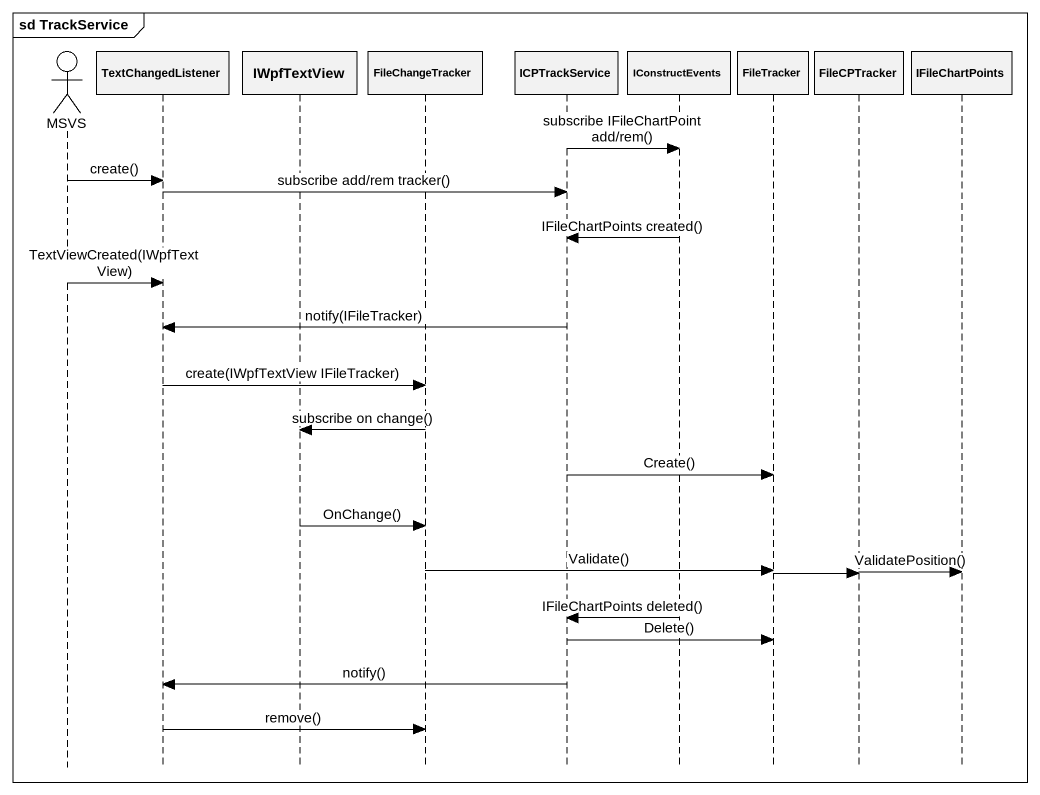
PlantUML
@startuml
mainframe sd TrackService
hide footbox
actor MSVS
participant TextChangedListener
participant IWpfTextView
participant FileChangeTracker
participant ICPTrackService
participant IConstructEvents
participant FileTracker
participant FileCPTracker
participant IFileChartPoints

ICPTrackService -> IConstructEvents : subscribe IFileChartPoint add/rem()
MSVS -> TextChangedListener : create()
TextChangedListener -> ICPTrackService : subscribe add/rem tracker()
IConstructEvents -> ICPTrackService : IFileChartPoints created()
MSVS -> TextChangedListener : TextViewCreated(IWpfTextView)
ICPTrackService -> TextChangedListener : notify(IFileTracker)
TextChangedListener -> FileChangeTracker : create(IWpfTextView IFileTracker)
FileChangeTracker -> IWpfTextView : subscribe on change()
ICPTrackService -> FileTracker : Create()
IWpfTextView -> FileChangeTracker : OnChange()
FileChangeTracker -> FileTracker : Validate()
FileCPTracker -> IFileChartPoints : ValidatePosition()
FileTracker -> FileCPTracker
IConstructEvents -> ICPTrackService : IFileChartPoints deleted()
ICPTrackService -> FileTracker : Delete()
ICPTrackService -> TextChangedListener : notify()
TextChangedListener -> FileChangeTracker : remove()
@enduml
